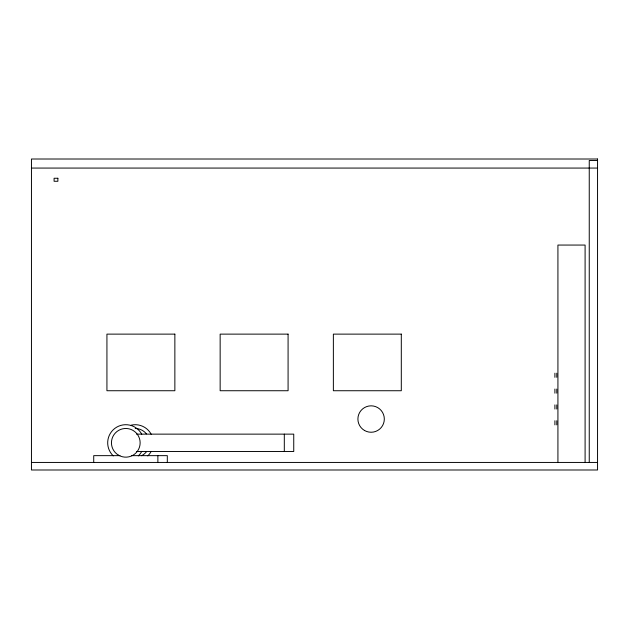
<?xml version="1.0" encoding="UTF-8"?>
<svg xmlns="http://www.w3.org/2000/svg" width="629" height="629" viewBox="0 0 629 629"><rect width="100%" height="100%" fill="white"/><g stroke="black" fill="none" stroke-linecap="round" stroke-linejoin="round"><path stroke-width="0.94" d="M597.55 160.521L589.247 160.521L589.247 462.441M31.45 168.069L597.55 168.069M136.564 434.136L293.743 434.136L293.743 451.496L136.564 451.496M119.966 455.648L93.721 455.648L93.721 462.441M131.634 455.648L167.314 455.648L167.314 462.441M31.45 462.441L597.55 462.441M585.096 462.441L585.096 245.058L557.923 245.058L557.923 462.441M556.791 373.186L556.791 377.337M556.791 389.036L556.791 393.188M556.791 404.887L556.791 409.039M556.791 420.738L556.791 424.889M554.904 373.186L554.904 377.337M554.904 389.036L554.904 393.188M554.904 404.887L554.904 409.039M554.904 420.738L554.904 424.889M284.308 434.136L284.308 451.496M157.879 455.648L157.879 462.441M141.753 451.394A18.115 18.115 0 0 1 138.317 455.907M113.283 455.907A18.115 18.115 0 0 1 114.824 428.404A18.115 18.115 0 0 1 141.753 434.238M146.447 451.756A14.341 14.341 0 0 1 141.454 455.734M135.235 428.475A14.341 14.341 0 0 1 146.447 433.876M151.188 451.394A18.115 18.115 0 0 1 147.752 455.907M131.202 425.157A18.115 18.115 0 0 1 151.188 434.238M597.55 159.011L31.45 159.011L31.45 469.989L597.55 469.989L597.55 159.011M57.868 178.259L54.094 178.259L54.094 181.278L57.868 181.278L57.868 178.259M174.862 334.125L106.93 334.125L106.93 390.735L174.862 390.735L174.862 334.125M288.082 334.125L220.15 334.125L220.15 390.735L288.082 390.735L288.082 334.125M401.302 334.125L333.37 334.125L333.37 390.735L401.302 390.735L401.302 334.125M364.506 430.48A13.209 13.209 0 0 0 384.319 419.04A13.209 13.209 0 0 0 364.506 407.6A13.209 13.209 0 0 0 364.506 430.48M118.629 455.239A14.341 14.341 0 0 0 140.141 442.816A14.341 14.341 0 0 0 118.629 430.393A14.341 14.341 0 0 0 118.629 455.239"/></g></svg>
